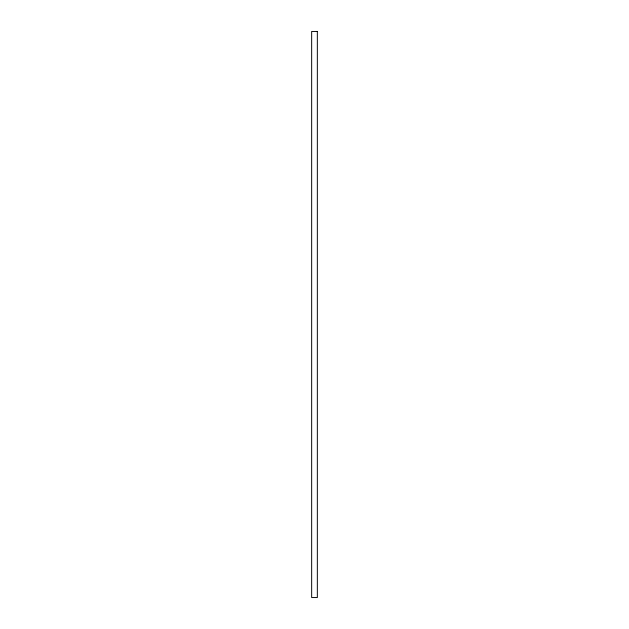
<?xml version="1.0" encoding="UTF-8"?>
<svg xmlns="http://www.w3.org/2000/svg" width="629" height="629" viewBox="0 0 629 629"><rect width="100%" height="100%" fill="white"/><g stroke="black" fill="none" stroke-linecap="round" stroke-linejoin="round"><path stroke-width="0.94" d="M317.338 31.45L311.662 31.45L311.662 597.55L317.338 597.55L317.338 31.45"/></g></svg>
